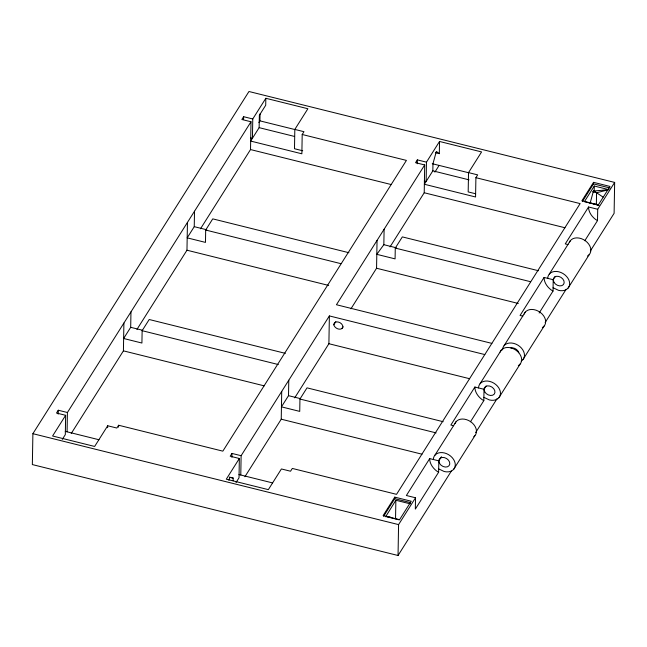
<?xml version="1.0" encoding="UTF-8"?>
<svg xmlns="http://www.w3.org/2000/svg" width="647" height="647" viewBox="0 0 647 647"><rect width="100%" height="100%" fill="white"/><g stroke="black" fill="none" stroke-linecap="round" stroke-linejoin="round"><path stroke-width="0.97" d="M590.404 250.858L614.108 213.316L614.65 182.422L248.958 91.502L32.892 433.684L32.35 464.578L398.042 555.498L451.388 471.024M58.206 414.104L58.27 410.238L67.417 412.511L251.004 121.765L241.865 119.493L243.628 116.695L252.767 118.967L265.836 98.279L307.883 108.736L294.822 129.424L294.49 148.729L302.715 150.775M58.27 410.238L56.507 413.037L65.646 415.309L65.315 434.614L62.314 439.37M67.078 431.816L67.417 412.511M107.669 427.699L107.701 425.766L116.848 428.039L118.611 425.241L222.835 451.153L406.421 160.407L302.198 134.495L301.866 153.8L250.664 141.07L259.14 127.653L259.358 115.295L265.715 105.235L265.836 98.279M118.579 427.174L118.611 425.241M71.235 433.498L123.415 350.852L123.9 323.055M285.351 353.359L149.198 319.505L142.138 330.69L141.919 343.039L123.634 338.494L130.694 327.317L130.961 311.87M136.938 329.444L186.967 250.211L187.452 222.406M348.903 252.718L212.742 218.864L205.681 230.041L205.471 242.399L187.185 237.853L194.246 226.668L194.512 211.229M231.909 457.292L231.974 453.434L241.121 455.706L329.38 315.922L484.797 354.564M233.122 480.826L233.171 478.044L229.273 477.074M243.579 119.59L243.628 116.695M231.974 453.434L230.211 456.224L239.35 458.497L239.018 477.801L236.018 482.557M240.781 475.011L241.121 455.706M200.489 228.803L250.518 149.562L251.004 121.765M252.767 118.967L252.435 138.272L250.607 137.819M258.873 122.534L259.932 120.86L260.054 113.864M244.906 476.734L281.235 419.199L281.72 391.403M443.163 421.707L307.01 387.852L299.949 399.037L299.731 411.395L281.445 406.85L288.513 395.665L288.78 380.218M294.708 397.865L328.894 343.719L329.38 315.922M350.917 308.845L376.562 268.238L377.047 240.433M538.49 270.745L402.337 236.891L395.277 248.076L395.082 258.881L376.805 254.336L383.833 244.695L384.108 229.256M385.62 516.775L395.867 500.26L409.519 503.657M383.622 516.298L394.743 498.683L394.767 497.139L411.225 501.231L399.571 519.687L383.121 515.594L394.767 497.139M395.543 518.757L395.867 500.26M398.042 555.498L398.576 524.612L415.528 497.778L406.381 495.505L429.689 458.602L438.828 460.874L441.464 456.693M410.489 503.9L410.522 502.355M417.266 163.748L417.331 159.882L426.47 162.154L439.531 141.467L481.586 151.924L468.525 172.612L468.185 191.924L475.505 193.736M415.528 497.778L415.325 509.116L438.626 472.213L438.828 460.874M390.028 246.903L424.222 192.757L424.707 164.953L415.568 162.68L417.331 159.882M426.47 162.154L426.138 181.467L424.311 181.006M468.525 172.612L477.672 174.884L475.901 177.682L475.569 196.987L424.367 184.258L432.843 170.84L432.964 163.715L436.353 151.43L439.321 153.646L439.531 141.467M470.482 421.763L483.819 400.639L484.021 389.3L486.14 385.952M539.145 313.019L553.023 291.053L553.217 279.714L555.336 276.358M582.389 201.508L593.517 183.894L593.542 182.349L610 186.441L598.346 204.897L581.888 200.805L593.542 182.349M594.286 186.029L594.197 190.97L608.908 189.668L594.286 186.029L584.395 201.686L599.025 205.317M597.982 205.511L596.364 204.509L596.566 192.749L593.598 190.525L590.218 202.81M584.799 240.733L597.504 220.603L597.707 209.264L614.65 182.422M228.892 480.236L229.75 477.454L233.171 478.044M65.646 415.309L52.585 435.997L94.64 446.454L107.701 425.766M302.198 134.495L303.969 131.697L294.822 129.424M239.35 458.497L226.288 479.184L268.343 489.642L281.405 468.954L290.552 471.226L292.315 468.436L396.538 494.348L580.124 203.595L475.901 177.682M424.707 164.953L336.44 304.737L491.857 343.379M333.82 324.778A4.901 3.615 32.3 0 1 335.203 322.384L336.165 322.004A4.901 3.615 32.3 0 1 342.959 327.05L342.028 328.417A5.022 3.704 32.3 0 1 337.289 328.644A5.022 3.704 32.3 0 1 333.82 324.778L335.833 321.583M434.881 172.126L439.119 165.406M342.028 328.417L343.039 326.824M484.021 389.3L474.874 387.027L450.87 425.047L453.612 425.734M553.217 279.714L544.078 277.442L520.067 315.461L522.808 316.14M597.707 209.264L588.56 206.991L565.26 243.895L568.001 244.574M434.889 455.237L456.078 421.69M480.082 383.671L501.271 350.124M504.094 345.652L525.275 312.105M549.287 274.077L570.468 240.53M475.634 432.625L497.187 398.487M545.138 322.538L566.157 289.258M453.733 469.229L474.914 435.682M498.926 397.662L520.107 364.115M522.93 359.643L544.119 326.096M568.123 288.069L589.304 254.522M592.668 191.779L596.566 192.749L607.962 189.903M386.995 516.557L390.424 517.139M593.517 183.894L609.967 187.986M593.21 191.205L595.216 191.73M435.423 152.676L439.321 153.646M259.932 120.86L295.178 129.618M432.261 163.707L468.46 172.709M589.53 202.81L596.364 204.509M259.14 127.653L294.353 136.404M432.843 170.84L469.026 179.842M250.518 149.562L391.273 184.565M424.222 192.757L564.977 227.752M383.833 244.695L396.344 247.809M395.277 248.076L530.451 281.68M376.562 268.238L518.296 303.475M194.246 226.668L206.757 229.782M205.681 230.041L340.856 263.652M186.967 250.211L328.7 285.448M328.894 343.719L469.649 378.721M130.694 327.317L142.243 330.188M142.138 330.69L278.291 364.544M123.415 350.852L264.178 385.847M288.513 395.665L300.054 398.536M299.949 399.037L436.102 432.892M281.235 419.199L421.99 454.202M394.743 498.683L410.23 502.541M65.25 431.363L98.951 439.742M238.953 474.55L272.654 482.937M385.628 516.476L399.28 519.873M32.892 433.684L398.576 524.612M597.504 220.603L595.685 219.511A15.682 11.573 32.3 0 1 588.56 206.991M553.08 287.737L558.539 290.341A11.759 8.678 32.3 0 0 569.675 283.807A11.759 8.678 32.3 0 0 558.862 271.813A11.759 8.678 32.3 0 0 547.734 278.347M553.023 291.053L551.204 289.961A15.682 11.573 32.3 0 1 544.078 277.442M483.875 397.331L489.342 399.935A11.759 8.678 32.3 0 0 500.479 393.392A11.759 8.678 32.3 0 0 489.666 381.398A11.759 8.678 32.3 0 0 478.537 387.941M483.819 400.639L482.007 399.547A15.682 11.573 32.3 0 1 474.874 387.027M438.69 468.897L444.149 471.501A11.759 8.678 32.3 0 0 455.286 464.967A11.759 8.678 32.3 0 0 444.473 452.965A11.759 8.678 32.3 0 0 433.344 459.507M438.626 472.213L436.814 471.121A15.682 11.573 32.3 0 1 429.689 458.602M596.566 192.749L603.044 197.076M454.938 423.656A11.759 8.678 32.3 0 1 470.709 421.731A11.759 8.678 32.3 0 1 473.798 436.733M502.541 349.914A11.759 8.678 32.3 0 1 517.859 345.126A11.759 8.678 32.3 0 1 521.159 361.123M510.839 347.949A5.88 4.343 32.3 0 1 518.829 352.761M569.336 242.496A11.759 8.678 32.3 0 1 585.511 240.87A11.759 8.678 32.3 0 1 587.533 256.01M524.143 314.062A11.759 8.678 32.3 0 1 540.318 312.436A11.759 8.678 32.3 0 1 542.34 327.576M500.131 352.081A11.759 8.678 32.3 0 1 516.314 350.456A11.759 8.678 32.3 0 1 518.328 365.604M553.913 282.213A5.88 4.343 32.3 0 0 563.416 284.575A5.88 4.343 32.3 0 0 558.782 276.447A5.88 4.343 32.3 0 0 553.913 282.213M484.716 391.799A5.88 4.343 32.3 0 0 494.211 394.16A5.88 4.343 32.3 0 0 489.585 386.033A5.88 4.343 32.3 0 0 484.716 391.799M439.523 463.373A5.88 4.343 32.3 0 0 449.026 465.735A5.88 4.343 32.3 0 0 444.392 457.599A5.88 4.343 32.3 0 0 439.523 463.373"/></g></svg>
